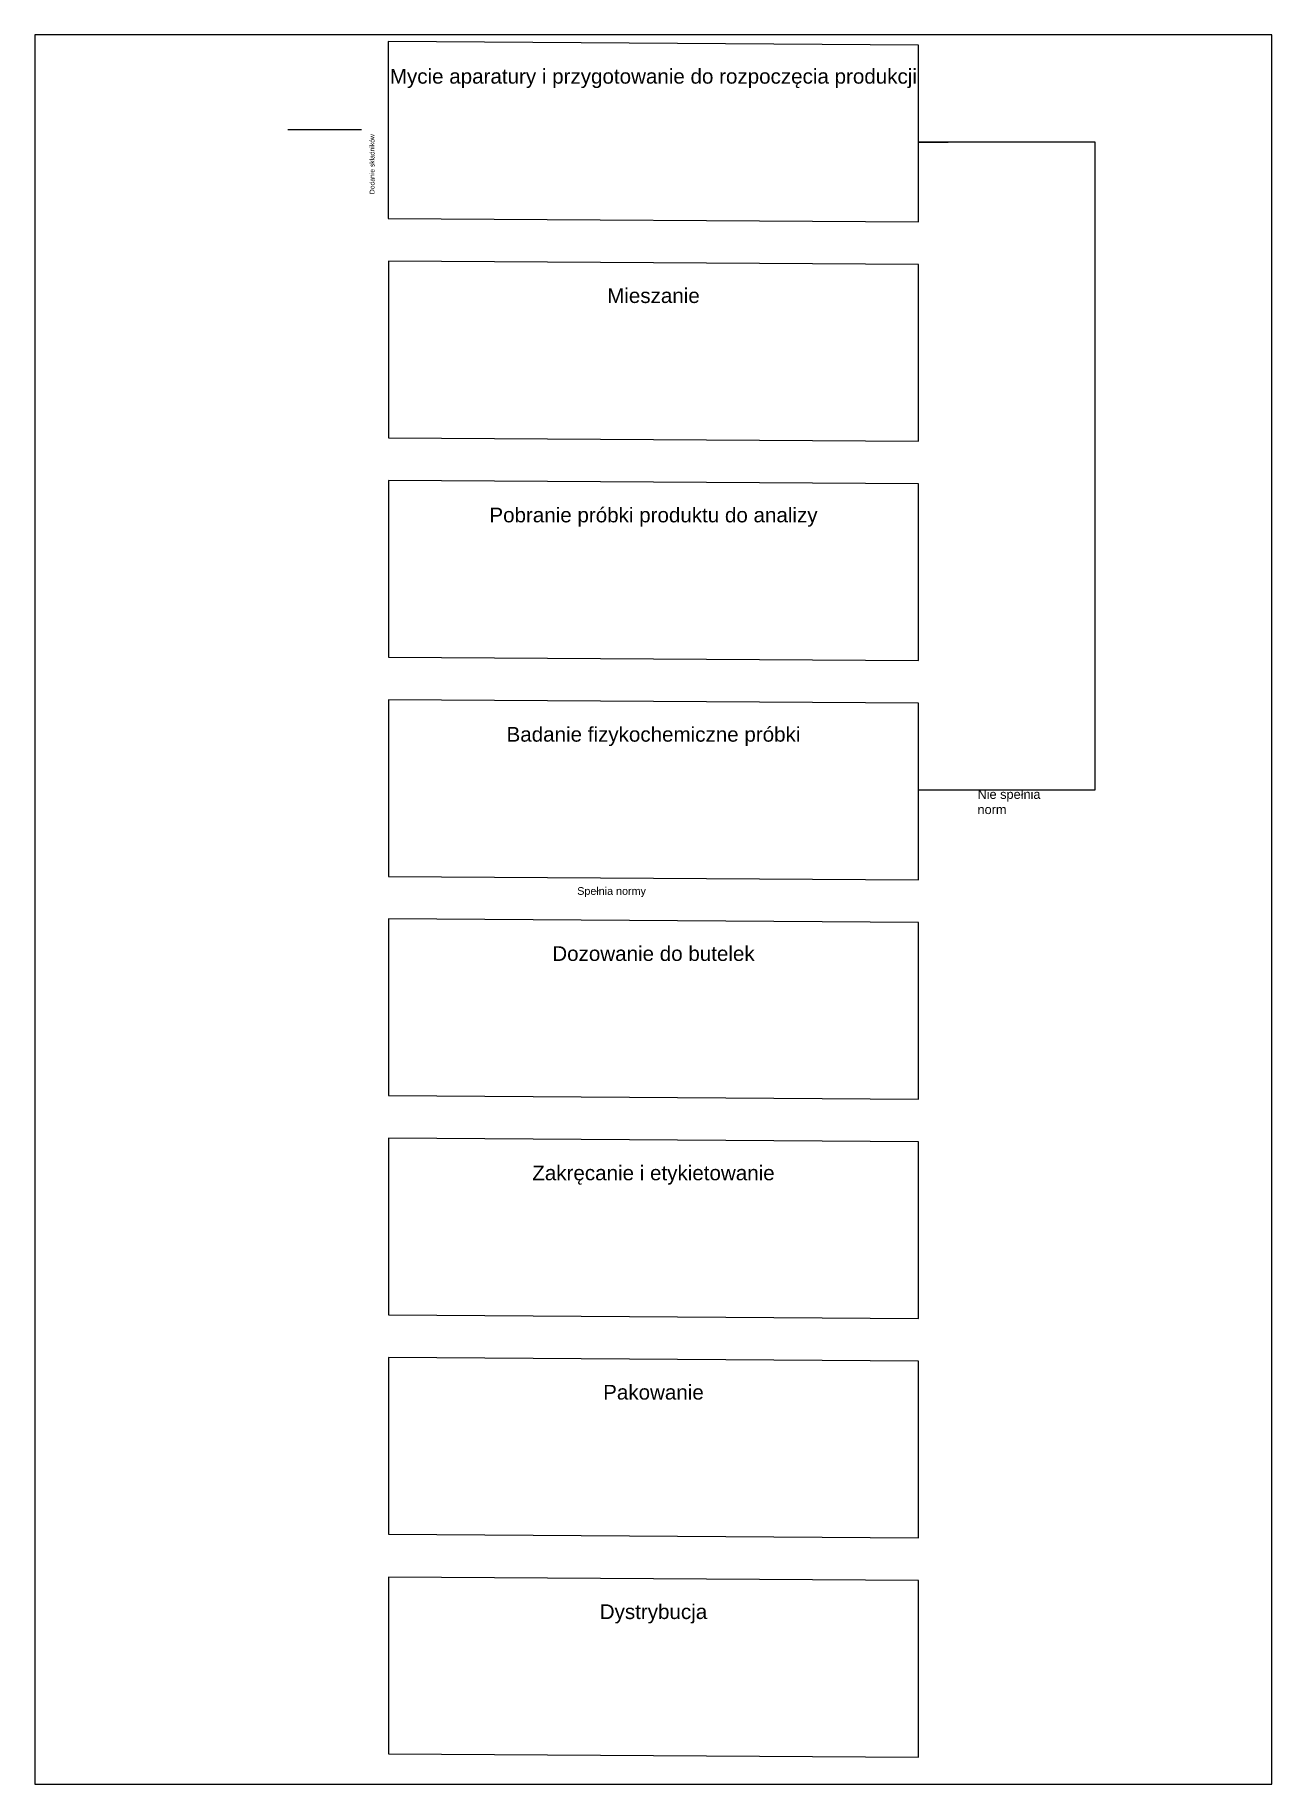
# Model space of a CAD drawing. Header units: millimetres. Extents: x 0 to 1277, y 80 to 1886.
import ezdxf
from ezdxf.enums import TextEntityAlignment as Align

# ---------------------------------------------------------------- set-up
doc = ezdxf.new("R2010")
doc.units = ezdxf.units.MM
doc.styles.get("Standard").update_dxf_attribs({"font": 'Arial.ttf'})

# ---------------------------------------------------------------- blocks, each defined once
blk = doc.blocks.new('Strzałka')
blk.add_lwpolyline([(0, -7.24, 0, 4, 0), (0, -4.24, 0, 0, 0), (0, 0, 0, 0, 0)], format="xyseb")
blk.add_attdef('PODPIS', (-1.14, -2.84), '', height=1.31)
blk = doc.blocks.new('*U5')
blk.add_lwpolyline([(-45, -29.39), (45, -30), (45, 0), (-45, 0.61)], close=True)
blk.add_attdef('ETAP', text='', height=2.5).set_placement((0, -6.52), align=Align.CENTER)
at = {"flags": 1}
blk.add_attdef('URZĄDZENIE', (-42.44, -28.18), '', height=2.5, dxfattribs=at)
at = {"flags": 5}
blk.add_attdef('CZAS_TRWANIA', text='', height=2.5, dxfattribs=at).set_placement((42.32, -28.37), align=Align.RIGHT)
blk = doc.blocks.new('*U7')
blk.add_lwpolyline([(-45, -29.39), (45, -30), (45, 0), (-45, 0.61)], close=True)
blk.add_attdef('ETAP', text='', height=2.5).set_placement((0, -6.52), align=Align.CENTER)
at = {"flags": 1}
blk.add_attdef('URZĄDZENIE', (-42.44, -28.18), '', height=2.5, dxfattribs=at)
at = {"flags": 5}
blk.add_attdef('CZAS_TRWANIA', text='', height=2.5, dxfattribs=at).set_placement((42.32, -28.37), align=Align.RIGHT)

msp = doc.modelspace()

# ---------------------------------------------------------------- linework, layer by layer
for p, q in [((337.2, 1788), (260.9, 1788)), ((912.2, 1775.6), (942.6, 1775.6))]:
    msp.add_line(p, q)
msp.add_lwpolyline([(1277, 80), (1277, 1886.1), (0, 1886.1), (0, 80)], close=True)
msp.add_lwpolyline([(912.2, 1106.7), (1094.6, 1106.7), (1094.6, 1775.6), (912.2, 1775.6)])

# ---------------------------------------------------------------- block references
at = {"xscale": 6.081189000058905, "yscale": 6.081189000058905, "zscale": 6.081189000058905}
for name, p, values in [('*U7', (638.4, 1875.5), {'ETAP': 'Mycie aparatury i przygotowanie do rozpoczęcia produkcji'}), ('*U7', (638.5, 1649), {'ETAP': 'Mieszanie'}), ('*U5', (638.5, 1422.5), {'ETAP': 'Pobranie próbki produktu do analizy'}), ('*U7', (638.5, 1196), {'ETAP': 'Badanie fizykochemiczne próbki'}), ('*U7', (638.5, 969.6), {'ETAP': 'Dozowanie do butelek'}), ('*U7', (638.5, 743.1), {'ETAP': 'Zakręcanie i etykietowanie'}), ('*U7', (638.5, 516.6), {'ETAP': 'Pakowanie'}), ('*U5', (638.5, 290), {'ETAP': 'Dystrybucja'})]:
    msp.add_blockref(name, p, dxfattribs=at).add_auto_attribs(values)
ref = msp.add_blockref('Strzałka', (337.2, 1788), dxfattribs=dict(xscale=3.812879733724996, yscale=3.812879733724996, zscale=3.812879733724996, rotation=90))
ref.add_attrib('PODPIS', 'Dodanie składników', dxfattribs={"height": 4.98, "rotation": 90}).set_placement((348, 1783.7), align=Align.MIDDLE_RIGHT)
at = {"xscale": 6.081189000058905, "yscale": 6.081189000058905, "zscale": 6.081189000058905, "rotation": 270}
msp.add_blockref('Strzałka', (956.2, 1775.6), dxfattribs=at)
at = {"xscale": 6.081189000058905, "yscale": 6.081189000058905, "zscale": 6.081189000058905}
for p in [(638.5, 1694.9), (638.5, 1468.5), (638.5, 1242), (638.5, 789), (638.5, 562.5), (637.7, 336)]:
    msp.add_blockref('Strzałka', p, dxfattribs=at)
ref = msp.add_blockref('Strzałka', (637.7, 1015.5), dxfattribs=dict(xscale=6.081189000058905, yscale=6.081189000058905, zscale=6.081189000058905))
ref.add_attrib('PODPIS', 'Spełnia normy', dxfattribs={"height": 7.942}).set_placement((630.7, 998.2), align=Align.RIGHT)

# ---------------------------------------------------------------- texts
at = {"insert": (973, 1106.7), "char_height": 9.412, "attachment_point": 1}
msp.add_mtext('Nie spełnia\\Pnorm', dxfattribs=at)

doc.saveas('drawing.dxf')
